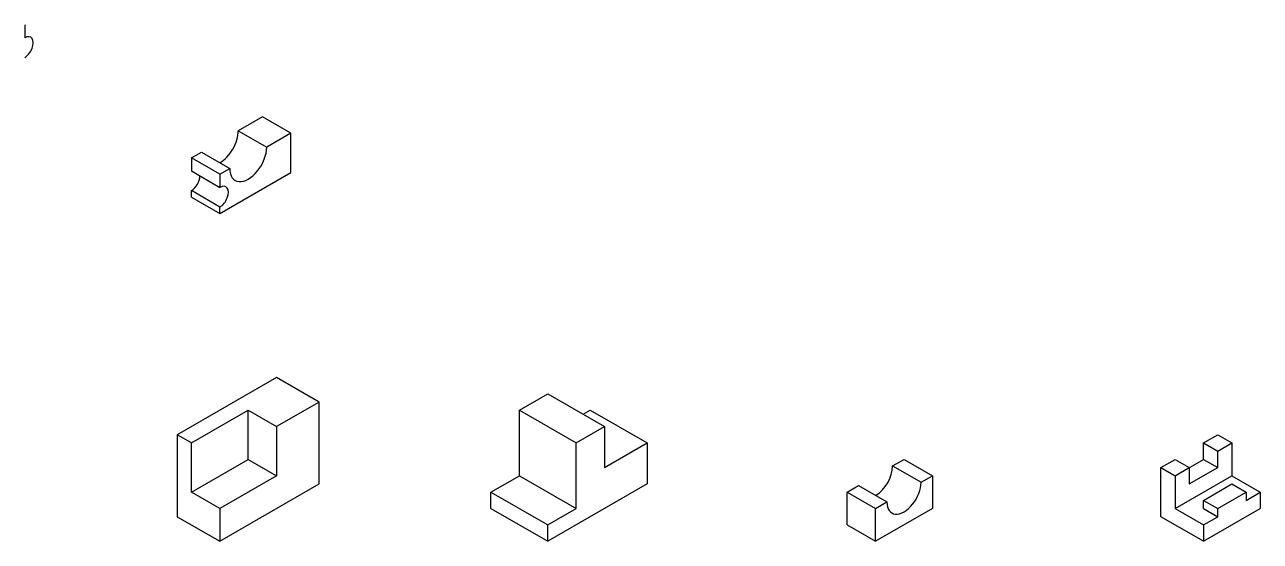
# Model space of a CAD drawing. Header units: inches. Extents: x -119 to 635, y 0 to 315.
import ezdxf

# ---------------------------------------------------------------- set-up
doc = ezdxf.new("R2010")
doc.units = ezdxf.units.IN
doc.header["$MEASUREMENT"] = 0

msp = doc.modelspace()

# ---------------------------------------------------------------- linework, layer by layer
for p, q in [((-119.04, 315.27), (-119.04, 307.27)), ((25.98, 259), (11.26, 250.5)), ((43.3, 249), (25.98, 259)), ((11.26, 250.5), (28.58, 240.5)), ((43.3, 249), (28.58, 240.5)), ((43.3, 225), (43.3, 249)), ((-17.32, 234), (-11.26, 237.5)), ((0, 224), (-17.32, 234)), ((-17.32, 234), (-17.32, 226)), ((-11.26, 237.5), (6.06, 227.5)), ((0, 224), (6.06, 227.5)), ((-17.32, 226), (0, 216)), ((0, 200), (43.3, 225)), ((0, 224), (0, 216)), ((-17.32, 210), (-17.32, 214)), ((0, 204), (-17.32, 214)), ((-17.32, 210), (0, 200)), ((0, 200), (0, 204)), ((34.64, 100), (-25.98, 65)), ((60.62, 85), (34.64, 100)), ((60.62, 85), (34.64, 70)), ((60.62, 35), (60.62, 85)), ((182.68, 80), (200, 90)), ((200, 90), (234.64, 70)), ((-17.32, 60), (17.32, 80)), ((17.32, 80), (34.64, 70)), ((17.32, 50), (17.32, 80)), ((182.68, 40), (182.68, 80)), ((182.68, 80), (217.32, 60)), ((221.65, 77.5), (225.98, 80)), ((225.98, 80), (260.62, 60)), ((34.64, 70), (34.64, 40)), ((217.32, 60), (234.64, 70)), ((234.64, 70), (234.64, 45)), ((-25.98, 65), (-25.98, 15)), ((-17.32, 60), (-25.98, 65)), ((600, 60), (608.66, 65)), ((608.66, 65), (617.32, 60)), ((-17.32, 30), (-17.32, 60)), ((217.32, 20), (217.32, 60)), ((234.64, 45), (260.62, 60)), ((260.62, 60), (260.62, 35)), ((600, 50), (600, 60)), ((600, 60), (608.66, 55)), ((608.66, 55), (617.32, 60)), ((608.66, 45), (608.66, 55)), ((617.32, 60), (617.32, 40)), ((-17.32, 30), (17.32, 50)), ((17.32, 50), (34.64, 40)), ((410.39, 46), (417.32, 50)), ((410.39, 46), (427.71, 36)), ((417.32, 50), (434.64, 40)), ((574.02, 45), (582.68, 50)), ((582.68, 40), (600, 50)), ((582.68, 50), (591.34, 45)), ((600, 50), (608.66, 45)), ((34.64, 40), (0, 20)), ((165.36, 30), (182.68, 40)), ((182.68, 40), (217.32, 20)), ((427.71, 36), (434.64, 40)), ((434.64, 40), (434.64, 20)), ((574.02, 15), (574.02, 45)), ((574.02, 45), (582.68, 40)), ((582.68, 40), (591.34, 45)), ((582.68, 40), (582.68, 20)), ((582.68, 20), (617.32, 40)), ((591.34, 45), (591.34, 35)), ((591.34, 35), (608.66, 45)), ((617.32, 40), (634.64, 30)), ((0, 0), (60.62, 35)), ((260.62, 35), (200, 0)), ((382.68, 30), (389.61, 34)), ((389.61, 34), (406.93, 24)), ((600, 25), (617.32, 35)), ((617.32, 35), (625.98, 30)), ((0, 20), (-17.32, 30)), ((165.36, 20), (165.36, 30)), ((165.36, 30), (200, 10)), ((382.68, 10), (382.68, 30)), ((382.68, 30), (400, 20)), ((400, 20), (406.93, 24)), ((400, 20), (406.93, 24)), ((400, 20), (406.93, 24)), ((600, 20), (600, 25)), ((600, 25), (608.66, 20)), ((608.66, 20), (625.98, 30)), ((625.98, 30), (625.98, 25)), ((625.98, 25), (634.64, 30)), ((634.64, 30), (634.64, 20)), ((0, 20), (0, 0)), ((165.36, 20), (200, 0)), ((200, 10), (217.32, 20)), ((400, 0), (400, 20)), ((434.64, 20), (400, 0)), ((582.68, 20), (600, 10)), ((600, 0), (634.64, 20)), ((600, 20), (608.66, 15)), ((608.66, 15), (608.66, 20)), ((-25.98, 15), (0, 0)), ((200, 0), (200, 10)), ((382.68, 10), (400, 0)), ((600, 0), (574.02, 15)), ((600, 10), (608.66, 15)), ((600, 10), (608.66, 15)), ((600, 10), (600, 0))]:
    msp.add_line(p, q)
for centre, major_axis, start_param, end_param in [((-119.04, 301.27), (-3.67, -6.36), 0.785398, 3.926991), ((0, 244), (-7.96, -13.79), 7.068583, 8.63938), ((17.32, 234), (-7.96, -13.79), 5.497787, 8.63938), ((-17.32, 220), (-3.67, -6.36), 0.785398, 2.356194), ((0, 210), (-3.67, -6.36), 0.785398, 3.926991), ((400, 40), (-7.35, -12.73), 0.785398, 2.356194), ((417.32, 30), (-7.35, -12.73), 5.497787, 8.63938)]:
    msp.add_ellipse(centre, major_axis=major_axis, ratio=0.57735, start_param=start_param, end_param=end_param)

doc.saveas('drawing.dxf')
